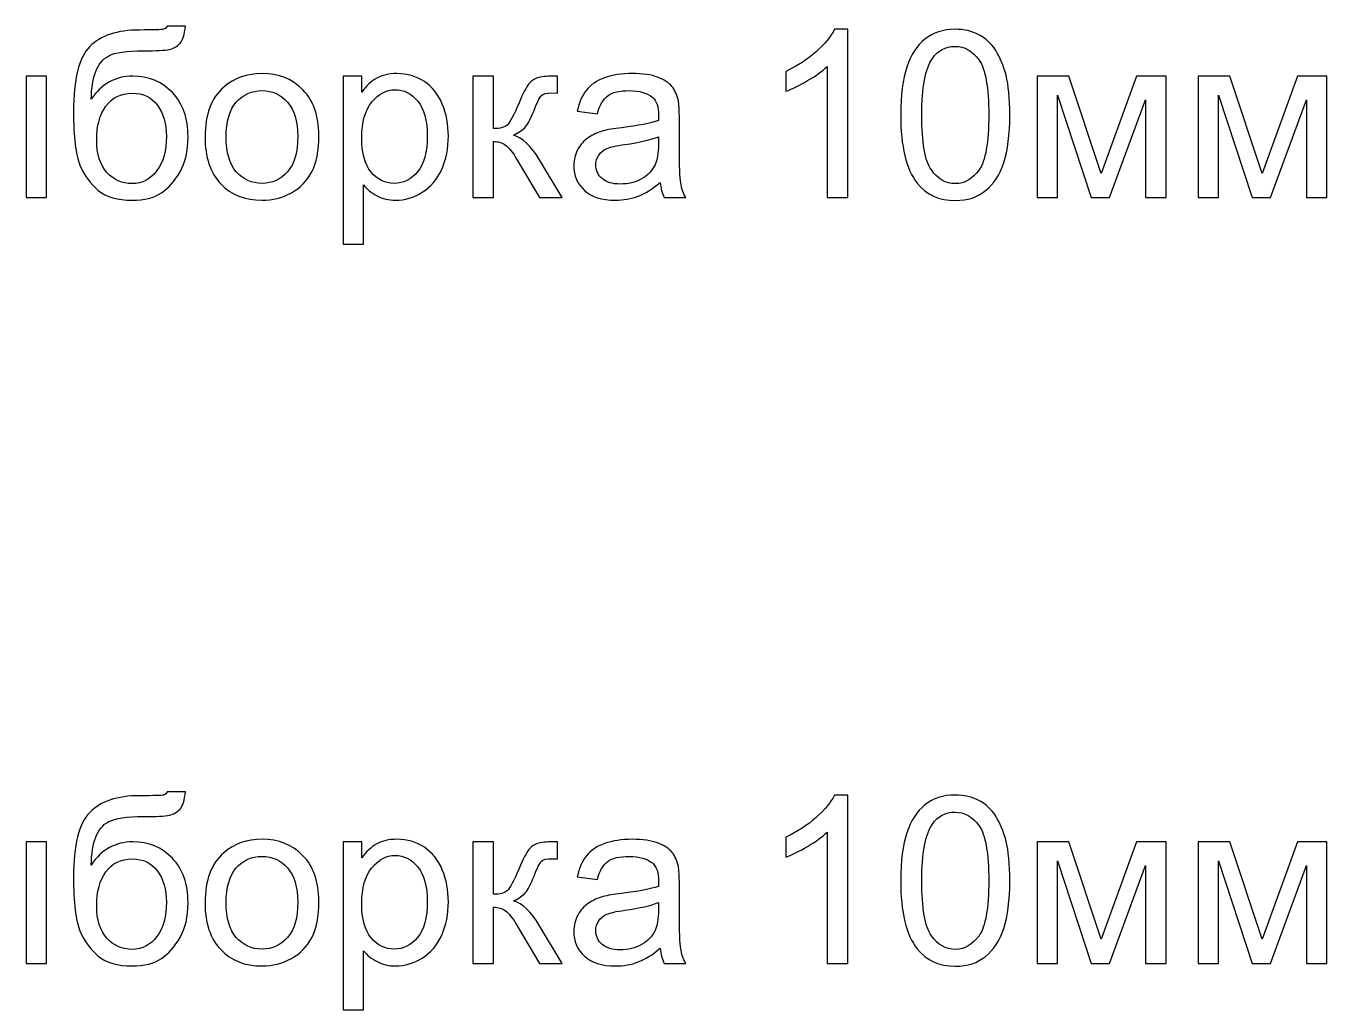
# Model space of a CAD drawing. Header units: centimetres. Extents: x -860 to -17, y -240 to 97.
# Drawn here: x -610.55 to -594.38, y -56.59 to -44.36 of the extents above; entities that cross this region are included whole.
import ezdxf

# ---------------------------------------------------------------- set-up
doc = ezdxf.new("R2010")
doc.units = ezdxf.units.CM
doc.header["$MEASUREMENT"] = 0
doc.layers.add('layer 1', color=7, linetype='Continuous')

msp = doc.modelspace()

# ---------------------------------------------------------------- linework, layer by layer
at = {"layer": 'layer 1', "color": 250}
for points, knots in [([(-608.79312, -44.36455), (-608.79312, -44.36455), (-608.56624, -44.36746), (-608.56624, -44.36746), (-608.56624, -44.36746), (-608.57642, -44.46878), (-608.5992, -44.53956), (-608.63362, -44.57932), (-608.63362, -44.57932), (-608.66804, -44.61907), (-608.71216, -44.64428), (-608.76646, -44.65591), (-608.76646, -44.65591), (-608.82075, -44.66706), (-608.92741, -44.67288), (-609.08593, -44.67288), (-609.08593, -44.67288), (-609.29633, -44.67288), (-609.43983, -44.69324), (-609.51643, -44.73396), (-609.51643, -44.73396), (-609.59254, -44.77469), (-609.6478, -44.83965), (-609.68125, -44.92885), (-609.68125, -44.92885), (-609.71471, -45.01854), (-609.73313, -45.13343), (-609.73701, -45.2745), (-609.73701, -45.2745), (-609.67253, -45.17852), (-609.59739, -45.10677), (-609.51109, -45.05877), (-609.51109, -45.05877), (-609.42529, -45.01078), (-609.32784, -44.98702), (-609.22022, -44.98702), (-609.22022, -44.98702), (-609.02243, -44.98702), (-608.85857, -45.05489), (-608.72864, -45.19064), (-608.72864, -45.19064), (-608.5992, -45.32638), (-608.53424, -45.51011), (-608.53424, -45.74233), (-608.53424, -45.74233), (-608.53424, -45.91831), (-608.56672, -46.06277), (-608.63217, -46.17524), (-608.63217, -46.17524), (-608.69762, -46.28772), (-608.77518, -46.37498), (-608.86487, -46.43655), (-608.86487, -46.43655), (-608.95407, -46.49811), (-609.07624, -46.52866), (-609.2304, -46.52866), (-609.2304, -46.52866), (-609.40977, -46.52866), (-609.54891, -46.48793), (-609.64829, -46.406), (-609.64829, -46.406), (-609.74767, -46.32407), (-609.82378, -46.21936), (-609.87711, -46.09186), (-609.87711, -46.09186), (-609.92995, -45.96436), (-609.95662, -45.74184), (-609.95662, -45.42527), (-609.95662, -45.42527), (-609.95662, -45.02726), (-609.88923, -44.75917), (-609.75494, -44.62101), (-609.75494, -44.62101), (-609.62066, -44.48284), (-609.41365, -44.414), (-609.13441, -44.414), (-609.13441, -44.414), (-608.96037, -44.414), (-608.86196, -44.41109), (-608.8382, -44.40528), (-608.8382, -44.40528), (-608.81493, -44.39946), (-608.79991, -44.38588), (-608.79312, -44.36455)], [0, 0, 0, 0, 0.04545455, 0.04545455, 0.04545455, 0.04545455, 0.09090909, 0.09090909, 0.09090909, 0.09090909, 0.13636364, 0.13636364, 0.13636364, 0.13636364, 0.18181818, 0.18181818, 0.18181818, 0.18181818, 0.22727273, 0.22727273, 0.22727273, 0.22727273, 0.27272727, 0.27272727, 0.27272727, 0.27272727, 0.31818182, 0.31818182, 0.31818182, 0.31818182, 0.36363636, 0.36363636, 0.36363636, 0.36363636, 0.40909091, 0.40909091, 0.40909091, 0.40909091, 0.45454545, 0.45454545, 0.45454545, 0.45454545, 0.5, 0.5, 0.5, 0.5, 0.54545455, 0.54545455, 0.54545455, 0.54545455, 0.59090909, 0.59090909, 0.59090909, 0.59090909, 0.63636364, 0.63636364, 0.63636364, 0.63636364, 0.68181818, 0.68181818, 0.68181818, 0.68181818, 0.72727273, 0.72727273, 0.72727273, 0.72727273, 0.77272727, 0.77272727, 0.77272727, 0.77272727, 0.81818182, 0.81818182, 0.81818182, 0.81818182, 0.86363636, 0.86363636, 0.86363636, 0.86363636, 0.90909091, 0.90909091, 0.90909091, 0.90909091, 1, 1, 1, 1]), ([(-600.33841, -46.49666), (-600.33841, -46.49666), (-600.59438, -46.49666), (-600.59438, -46.49666), (-600.59438, -46.49666), (-600.59438, -46.49666), (-600.59438, -44.8668), (-600.59438, -44.8668), (-600.59438, -44.8668), (-600.65595, -44.92594), (-600.73691, -44.9846), (-600.83677, -45.04326), (-600.83677, -45.04326), (-600.93664, -45.10192), (-601.02681, -45.14604), (-601.10632, -45.17512), (-601.10632, -45.17512), (-601.10632, -45.17512), (-601.10632, -44.92788), (-601.10632, -44.92788), (-601.10632, -44.92788), (-600.9633, -44.86098), (-600.83823, -44.77953), (-600.73109, -44.68355), (-600.73109, -44.68355), (-600.62395, -44.58804), (-600.54784, -44.49545), (-600.50324, -44.40528), (-600.50324, -44.40528), (-600.50324, -44.40528), (-600.33841, -44.40528), (-600.33841, -44.40528), (-600.33841, -44.40528), (-600.33841, -44.40528), (-600.33841, -46.49666), (-600.33841, -46.49666)], [0, 0, 0, 0, 0.1, 0.1, 0.1, 0.1, 0.2, 0.2, 0.2, 0.2, 0.3, 0.3, 0.3, 0.3, 0.4, 0.4, 0.4, 0.4, 0.5, 0.5, 0.5, 0.5, 0.6, 0.6, 0.6, 0.6, 0.7, 0.7, 0.7, 0.7, 0.8, 0.8, 0.8, 0.8, 1, 1, 1, 1]), ([(-599.68055, -45.46891), (-599.68055, -45.22312), (-599.65534, -45.02435), (-599.60493, -44.87407), (-599.60493, -44.87407), (-599.55402, -44.7233), (-599.47888, -44.60743), (-599.37901, -44.52647), (-599.37901, -44.52647), (-599.27963, -44.44551), (-599.15407, -44.40528), (-599.00282, -44.40528), (-599.00282, -44.40528), (-598.89131, -44.40528), (-598.79339, -44.42758), (-598.70855, -44.47266), (-598.70855, -44.47266), (-598.6242, -44.51775), (-598.55439, -44.58271), (-598.50009, -44.66755), (-598.50009, -44.66755), (-598.44579, -44.7519), (-598.40313, -44.85516), (-598.3721, -44.97684), (-598.3721, -44.97684), (-598.34059, -45.09853), (-598.32508, -45.26287), (-598.32508, -45.46891), (-598.32508, -45.46891), (-598.32508, -45.71324), (-598.35029, -45.91103), (-598.40022, -46.06132), (-598.40022, -46.06132), (-598.45016, -46.21209), (-598.5253, -46.32795), (-598.62517, -46.4094), (-598.62517, -46.4094), (-598.72455, -46.49084), (-598.85059, -46.53156), (-599.00282, -46.53156), (-599.00282, -46.53156), (-599.20303, -46.53156), (-599.36059, -46.4603), (-599.475, -46.31729), (-599.475, -46.31729), (-599.6122, -46.14276), (-599.68055, -45.86013), (-599.68055, -45.46891)], [0, 0, 0, 0, 0.07692308, 0.07692308, 0.07692308, 0.07692308, 0.15384615, 0.15384615, 0.15384615, 0.15384615, 0.23076923, 0.23076923, 0.23076923, 0.23076923, 0.30769231, 0.30769231, 0.30769231, 0.30769231, 0.38461538, 0.38461538, 0.38461538, 0.38461538, 0.46153846, 0.46153846, 0.46153846, 0.46153846, 0.53846154, 0.53846154, 0.53846154, 0.53846154, 0.61538462, 0.61538462, 0.61538462, 0.61538462, 0.69230769, 0.69230769, 0.69230769, 0.69230769, 0.76923077, 0.76923077, 0.76923077, 0.76923077, 0.84615385, 0.84615385, 0.84615385, 0.84615385, 1, 1, 1, 1]), ([(-599.41877, -45.46987), (-599.41877, -45.81262), (-599.37901, -46.04047), (-599.29902, -46.15294), (-599.29902, -46.15294), (-599.21903, -46.2659), (-599.12014, -46.32214), (-599.00282, -46.32214), (-599.00282, -46.32214), (-598.8855, -46.32214), (-598.7866, -46.26542), (-598.70661, -46.15246), (-598.70661, -46.15246), (-598.62662, -46.03902), (-598.58687, -45.81165), (-598.58687, -45.46987), (-598.58687, -45.46987), (-598.58687, -45.12713), (-598.62662, -44.89928), (-598.70661, -44.78681), (-598.70661, -44.78681), (-598.78612, -44.67385), (-598.88598, -44.61761), (-599.00573, -44.61761), (-599.00573, -44.61761), (-599.12304, -44.61761), (-599.21709, -44.66755), (-599.28739, -44.76693), (-599.28739, -44.76693), (-599.37514, -44.89346), (-599.41877, -45.1281), (-599.41877, -45.46987)], [0, 0, 0, 0, 0.11111111, 0.11111111, 0.11111111, 0.11111111, 0.22222222, 0.22222222, 0.22222222, 0.22222222, 0.33333333, 0.33333333, 0.33333333, 0.33333333, 0.44444444, 0.44444444, 0.44444444, 0.44444444, 0.55555556, 0.55555556, 0.55555556, 0.55555556, 0.66666667, 0.66666667, 0.66666667, 0.66666667, 0.77777778, 0.77777778, 0.77777778, 0.77777778, 1, 1, 1, 1]), ([(-610.54661, -44.98702), (-610.54661, -44.98702), (-610.29064, -44.98702), (-610.29064, -44.98702), (-610.29064, -44.98702), (-610.29064, -44.98702), (-610.29064, -46.49666), (-610.29064, -46.49666), (-610.29064, -46.49666), (-610.29064, -46.49666), (-610.54661, -46.49666), (-610.54661, -46.49666), (-610.54661, -46.49666), (-610.54661, -46.49666), (-610.54661, -44.98702), (-610.54661, -44.98702)], [0, 0, 0, 0, 0.2, 0.2, 0.2, 0.2, 0.4, 0.4, 0.4, 0.4, 0.6, 0.6, 0.6, 0.6, 1, 1, 1, 1]), ([(-608.32239, -45.74184), (-608.32239, -45.46309), (-608.24483, -45.25657), (-608.08921, -45.12228), (-608.08921, -45.12228), (-607.95977, -45.01078), (-607.80124, -44.95503), (-607.6146, -44.95503), (-607.6146, -44.95503), (-607.40759, -44.95503), (-607.23792, -45.0229), (-607.10605, -45.15864), (-607.10605, -45.15864), (-606.97468, -45.2939), (-606.90874, -45.48151), (-606.90874, -45.72051), (-606.90874, -45.72051), (-606.90874, -45.91443), (-606.93783, -46.06665), (-606.99601, -46.17767), (-606.99601, -46.17767), (-607.05418, -46.28869), (-607.13902, -46.37498), (-607.25052, -46.43655), (-607.25052, -46.43655), (-607.36154, -46.49811), (-607.48322, -46.52866), (-607.6146, -46.52866), (-607.6146, -46.52866), (-607.82597, -46.52866), (-607.99661, -46.46127), (-608.12702, -46.32601), (-608.12702, -46.32601), (-608.25743, -46.19076), (-608.32239, -45.99587), (-608.32239, -45.74184)], [0, 0, 0, 0, 0.1, 0.1, 0.1, 0.1, 0.2, 0.2, 0.2, 0.2, 0.3, 0.3, 0.3, 0.3, 0.4, 0.4, 0.4, 0.4, 0.5, 0.5, 0.5, 0.5, 0.6, 0.6, 0.6, 0.6, 0.7, 0.7, 0.7, 0.7, 0.8, 0.8, 0.8, 0.8, 1, 1, 1, 1]), ([(-606.60866, -47.0755), (-606.60866, -47.0755), (-606.60866, -44.98702), (-606.60866, -44.98702), (-606.60866, -44.98702), (-606.60866, -44.98702), (-606.37596, -44.98702), (-606.37596, -44.98702), (-606.37596, -44.98702), (-606.37596, -44.98702), (-606.37596, -45.1853), (-606.37596, -45.1853), (-606.37596, -45.1853), (-606.32118, -45.10871), (-606.25913, -45.05102), (-606.1898, -45.01272), (-606.1898, -45.01272), (-606.12096, -44.97442), (-606.0371, -44.95503), (-605.93868, -44.95503), (-605.93868, -44.95503), (-605.80973, -44.95503), (-605.69629, -44.98799), (-605.59788, -45.05441), (-605.59788, -45.05441), (-605.49946, -45.12034), (-605.42529, -45.21391), (-605.37487, -45.33413), (-605.37487, -45.33413), (-605.32494, -45.45485), (-605.29973, -45.58671), (-605.29973, -45.73069), (-605.29973, -45.73069), (-605.29973, -45.88437), (-605.32736, -46.02302), (-605.38263, -46.14664), (-605.38263, -46.14664), (-605.4379, -46.26978), (-605.51837, -46.36431), (-605.62405, -46.43024), (-605.62405, -46.43024), (-605.72925, -46.49569), (-605.84027, -46.52866), (-605.95662, -46.52866), (-605.95662, -46.52866), (-606.04194, -46.52866), (-606.11854, -46.51072), (-606.18593, -46.47484), (-606.18593, -46.47484), (-606.2538, -46.43897), (-606.30906, -46.39388), (-606.35269, -46.3391), (-606.35269, -46.3391), (-606.35269, -46.3391), (-606.35269, -47.0755), (-606.35269, -47.0755), (-606.35269, -47.0755), (-606.35269, -47.0755), (-606.60866, -47.0755), (-606.60866, -47.0755)], [0, 0, 0, 0, 0.0625, 0.0625, 0.0625, 0.0625, 0.125, 0.125, 0.125, 0.125, 0.1875, 0.1875, 0.1875, 0.1875, 0.25, 0.25, 0.25, 0.25, 0.3125, 0.3125, 0.3125, 0.3125, 0.375, 0.375, 0.375, 0.375, 0.4375, 0.4375, 0.4375, 0.4375, 0.5, 0.5, 0.5, 0.5, 0.5625, 0.5625, 0.5625, 0.5625, 0.625, 0.625, 0.625, 0.625, 0.6875, 0.6875, 0.6875, 0.6875, 0.75, 0.75, 0.75, 0.75, 0.8125, 0.8125, 0.8125, 0.8125, 0.875, 0.875, 0.875, 0.875, 1, 1, 1, 1]), ([(-604.99383, -44.98702), (-604.99383, -44.98702), (-604.73786, -44.98702), (-604.73786, -44.98702), (-604.73786, -44.98702), (-604.73786, -44.98702), (-604.73786, -45.63858), (-604.73786, -45.63858), (-604.73786, -45.63858), (-604.65642, -45.63858), (-604.59921, -45.62307), (-604.56625, -45.59156), (-604.56625, -45.59156), (-604.53377, -45.56053), (-604.48577, -45.46987), (-604.42178, -45.31911), (-604.42178, -45.31911), (-604.37136, -45.19985), (-604.33064, -45.12131), (-604.29961, -45.0835), (-604.29961, -45.0835), (-604.2681, -45.04568), (-604.23223, -45.01999), (-604.1915, -45.0069), (-604.1915, -45.0069), (-604.1503, -44.99381), (-604.08485, -44.98702), (-603.99516, -44.98702), (-603.99516, -44.98702), (-603.99516, -44.98702), (-603.94378, -44.98702), (-603.94378, -44.98702), (-603.94378, -44.98702), (-603.94378, -44.98702), (-603.94378, -45.19791), (-603.94378, -45.19791), (-603.94378, -45.19791), (-603.94378, -45.19791), (-604.01504, -45.19645), (-604.01504, -45.19645), (-604.01504, -45.19645), (-604.08243, -45.19645), (-604.12557, -45.20663), (-604.14448, -45.22651), (-604.14448, -45.22651), (-604.16436, -45.24736), (-604.1949, -45.30941), (-604.23562, -45.41267), (-604.23562, -45.41267), (-604.2744, -45.51157), (-604.30979, -45.57992), (-604.34227, -45.61774), (-604.34227, -45.61774), (-604.37427, -45.65555), (-604.4242, -45.68997), (-604.49159, -45.72148), (-604.49159, -45.72148), (-604.38154, -45.75105), (-604.27295, -45.85334), (-604.1663, -46.02884), (-604.1663, -46.02884), (-604.1663, -46.02884), (-603.8856, -46.49666), (-603.8856, -46.49666), (-603.8856, -46.49666), (-603.8856, -46.49666), (-604.16678, -46.49666), (-604.16678, -46.49666), (-604.16678, -46.49666), (-604.16678, -46.49666), (-604.4436, -46.03029), (-604.4436, -46.03029), (-604.4436, -46.03029), (-604.49935, -45.93576), (-604.54783, -45.8737), (-604.58903, -45.84365), (-604.58903, -45.84365), (-604.63072, -45.81359), (-604.68017, -45.79856), (-604.73786, -45.79856), (-604.73786, -45.79856), (-604.73786, -45.79856), (-604.73786, -46.49666), (-604.73786, -46.49666), (-604.73786, -46.49666), (-604.73786, -46.49666), (-604.99383, -46.49666), (-604.99383, -46.49666), (-604.99383, -46.49666), (-604.99383, -46.49666), (-604.99383, -44.98702), (-604.99383, -44.98702)], [0, 0, 0, 0, 0.04166667, 0.04166667, 0.04166667, 0.04166667, 0.08333333, 0.08333333, 0.08333333, 0.08333333, 0.125, 0.125, 0.125, 0.125, 0.16666667, 0.16666667, 0.16666667, 0.16666667, 0.20833333, 0.20833333, 0.20833333, 0.20833333, 0.25, 0.25, 0.25, 0.25, 0.29166667, 0.29166667, 0.29166667, 0.29166667, 0.33333333, 0.33333333, 0.33333333, 0.33333333, 0.375, 0.375, 0.375, 0.375, 0.41666667, 0.41666667, 0.41666667, 0.41666667, 0.45833333, 0.45833333, 0.45833333, 0.45833333, 0.5, 0.5, 0.5, 0.5, 0.54166667, 0.54166667, 0.54166667, 0.54166667, 0.58333333, 0.58333333, 0.58333333, 0.58333333, 0.625, 0.625, 0.625, 0.625, 0.66666667, 0.66666667, 0.66666667, 0.66666667, 0.70833333, 0.70833333, 0.70833333, 0.70833333, 0.75, 0.75, 0.75, 0.75, 0.79166667, 0.79166667, 0.79166667, 0.79166667, 0.83333333, 0.83333333, 0.83333333, 0.83333333, 0.875, 0.875, 0.875, 0.875, 0.91666667, 0.91666667, 0.91666667, 0.91666667, 1, 1, 1, 1]), ([(-602.6683, -46.30759), (-602.76332, -46.38855), (-602.85494, -46.44527), (-602.94269, -46.47872), (-602.94269, -46.47872), (-603.03044, -46.51217), (-603.12449, -46.52866), (-603.22532, -46.52866), (-603.22532, -46.52866), (-603.39112, -46.52866), (-603.51862, -46.48842), (-603.60782, -46.40746), (-603.60782, -46.40746), (-603.69702, -46.32698), (-603.74163, -46.22372), (-603.74163, -46.09816), (-603.74163, -46.09816), (-603.74163, -46.02447), (-603.72466, -45.95709), (-603.69121, -45.89601), (-603.69121, -45.89601), (-603.65727, -45.83492), (-603.61316, -45.78644), (-603.55886, -45.7496), (-603.55886, -45.7496), (-603.50408, -45.71275), (-603.44299, -45.68464), (-603.37464, -45.66573), (-603.37464, -45.66573), (-603.32422, -45.65264), (-603.24811, -45.64004), (-603.14679, -45.62743), (-603.14679, -45.62743), (-602.94027, -45.60319), (-602.78756, -45.57362), (-602.69012, -45.53968), (-602.69012, -45.53968), (-602.68915, -45.50478), (-602.68866, -45.48248), (-602.68866, -45.47327), (-602.68866, -45.47327), (-602.68866, -45.36952), (-602.7129, -45.29632), (-602.76138, -45.25366), (-602.76138, -45.25366), (-602.82683, -45.19597), (-602.92427, -45.16737), (-603.05322, -45.16737), (-603.05322, -45.16737), (-603.17394, -45.16737), (-603.26314, -45.1887), (-603.32034, -45.23087), (-603.32034, -45.23087), (-603.37803, -45.27305), (-603.42021, -45.34771), (-603.44784, -45.45533), (-603.44784, -45.45533), (-603.44784, -45.45533), (-603.69799, -45.42043), (-603.69799, -45.42043), (-603.69799, -45.42043), (-603.67521, -45.31329), (-603.63788, -45.22651), (-603.58552, -45.16058), (-603.58552, -45.16058), (-603.53317, -45.09465), (-603.45754, -45.04423), (-603.35864, -45.00835), (-603.35864, -45.00835), (-603.26023, -44.97296), (-603.14533, -44.95503), (-603.01541, -44.95503), (-603.01541, -44.95503), (-602.88646, -44.95503), (-602.78126, -44.97006), (-602.7003, -45.0006), (-602.7003, -45.0006), (-602.61982, -45.03114), (-602.56019, -45.06895), (-602.52238, -45.11501), (-602.52238, -45.11501), (-602.48456, -45.16106), (-602.4579, -45.21924), (-602.44239, -45.28953), (-602.44239, -45.28953), (-602.43415, -45.33316), (-602.42978, -45.4117), (-602.42978, -45.52466), (-602.42978, -45.52466), (-602.42978, -45.52466), (-602.42978, -45.86401), (-602.42978, -45.86401), (-602.42978, -45.86401), (-602.42978, -46.10107), (-602.42445, -46.25087), (-602.41379, -46.31438), (-602.41379, -46.31438), (-602.4036, -46.37789), (-602.38227, -46.43849), (-602.35125, -46.49666), (-602.35125, -46.49666), (-602.35125, -46.49666), (-602.61885, -46.49666), (-602.61885, -46.49666), (-602.61885, -46.49666), (-602.64455, -46.44285), (-602.66103, -46.37983), (-602.6683, -46.30759)], [0, 0, 0, 0, 0.03571429, 0.03571429, 0.03571429, 0.03571429, 0.07142857, 0.07142857, 0.07142857, 0.07142857, 0.10714286, 0.10714286, 0.10714286, 0.10714286, 0.14285714, 0.14285714, 0.14285714, 0.14285714, 0.17857143, 0.17857143, 0.17857143, 0.17857143, 0.21428571, 0.21428571, 0.21428571, 0.21428571, 0.25, 0.25, 0.25, 0.25, 0.28571429, 0.28571429, 0.28571429, 0.28571429, 0.32142857, 0.32142857, 0.32142857, 0.32142857, 0.35714286, 0.35714286, 0.35714286, 0.35714286, 0.39285714, 0.39285714, 0.39285714, 0.39285714, 0.42857143, 0.42857143, 0.42857143, 0.42857143, 0.46428571, 0.46428571, 0.46428571, 0.46428571, 0.5, 0.5, 0.5, 0.5, 0.53571429, 0.53571429, 0.53571429, 0.53571429, 0.57142857, 0.57142857, 0.57142857, 0.57142857, 0.60714286, 0.60714286, 0.60714286, 0.60714286, 0.64285714, 0.64285714, 0.64285714, 0.64285714, 0.67857143, 0.67857143, 0.67857143, 0.67857143, 0.71428571, 0.71428571, 0.71428571, 0.71428571, 0.75, 0.75, 0.75, 0.75, 0.78571429, 0.78571429, 0.78571429, 0.78571429, 0.82142857, 0.82142857, 0.82142857, 0.82142857, 0.85714286, 0.85714286, 0.85714286, 0.85714286, 0.89285714, 0.89285714, 0.89285714, 0.89285714, 0.92857143, 0.92857143, 0.92857143, 0.92857143, 1, 1, 1, 1]), ([(-597.98428, -44.98702), (-597.98428, -44.98702), (-597.59063, -44.98702), (-597.59063, -44.98702), (-597.59063, -44.98702), (-597.59063, -44.98702), (-597.19165, -46.19512), (-597.19165, -46.19512), (-597.19165, -46.19512), (-597.19165, -46.19512), (-596.75, -44.98702), (-596.75, -44.98702), (-596.75, -44.98702), (-596.75, -44.98702), (-596.38447, -44.98702), (-596.38447, -44.98702), (-596.38447, -44.98702), (-596.38447, -44.98702), (-596.38447, -46.49666), (-596.38447, -46.49666), (-596.38447, -46.49666), (-596.38447, -46.49666), (-596.64044, -46.49666), (-596.64044, -46.49666), (-596.64044, -46.49666), (-596.64044, -46.49666), (-596.64044, -45.28129), (-596.64044, -45.28129), (-596.64044, -45.28129), (-596.64044, -45.28129), (-597.08499, -46.49666), (-597.08499, -46.49666), (-597.08499, -46.49666), (-597.08499, -46.49666), (-597.31381, -46.49666), (-597.31381, -46.49666), (-597.31381, -46.49666), (-597.31381, -46.49666), (-597.73413, -45.22312), (-597.73413, -45.22312), (-597.73413, -45.22312), (-597.73413, -45.22312), (-597.73413, -46.49666), (-597.73413, -46.49666), (-597.73413, -46.49666), (-597.73413, -46.49666), (-597.98428, -46.49666), (-597.98428, -46.49666), (-597.98428, -46.49666), (-597.98428, -46.49666), (-597.98428, -44.98702), (-597.98428, -44.98702)], [0, 0, 0, 0, 0.07142857, 0.07142857, 0.07142857, 0.07142857, 0.14285714, 0.14285714, 0.14285714, 0.14285714, 0.21428571, 0.21428571, 0.21428571, 0.21428571, 0.28571429, 0.28571429, 0.28571429, 0.28571429, 0.35714286, 0.35714286, 0.35714286, 0.35714286, 0.42857143, 0.42857143, 0.42857143, 0.42857143, 0.5, 0.5, 0.5, 0.5, 0.57142857, 0.57142857, 0.57142857, 0.57142857, 0.64285714, 0.64285714, 0.64285714, 0.64285714, 0.71428571, 0.71428571, 0.71428571, 0.71428571, 0.78571429, 0.78571429, 0.78571429, 0.78571429, 0.85714286, 0.85714286, 0.85714286, 0.85714286, 1, 1, 1, 1]), ([(-595.98452, -44.98702), (-595.98452, -44.98702), (-595.59087, -44.98702), (-595.59087, -44.98702), (-595.59087, -44.98702), (-595.59087, -44.98702), (-595.19189, -46.19512), (-595.19189, -46.19512), (-595.19189, -46.19512), (-595.19189, -46.19512), (-594.75024, -44.98702), (-594.75024, -44.98702), (-594.75024, -44.98702), (-594.75024, -44.98702), (-594.38471, -44.98702), (-594.38471, -44.98702), (-594.38471, -44.98702), (-594.38471, -44.98702), (-594.38471, -46.49666), (-594.38471, -46.49666), (-594.38471, -46.49666), (-594.38471, -46.49666), (-594.64068, -46.49666), (-594.64068, -46.49666), (-594.64068, -46.49666), (-594.64068, -46.49666), (-594.64068, -45.28129), (-594.64068, -45.28129), (-594.64068, -45.28129), (-594.64068, -45.28129), (-595.08523, -46.49666), (-595.08523, -46.49666), (-595.08523, -46.49666), (-595.08523, -46.49666), (-595.31405, -46.49666), (-595.31405, -46.49666), (-595.31405, -46.49666), (-595.31405, -46.49666), (-595.73437, -45.22312), (-595.73437, -45.22312), (-595.73437, -45.22312), (-595.73437, -45.22312), (-595.73437, -46.49666), (-595.73437, -46.49666), (-595.73437, -46.49666), (-595.73437, -46.49666), (-595.98452, -46.49666), (-595.98452, -46.49666), (-595.98452, -46.49666), (-595.98452, -46.49666), (-595.98452, -44.98702), (-595.98452, -44.98702)], [0, 0, 0, 0, 0.07142857, 0.07142857, 0.07142857, 0.07142857, 0.14285714, 0.14285714, 0.14285714, 0.14285714, 0.21428571, 0.21428571, 0.21428571, 0.21428571, 0.28571429, 0.28571429, 0.28571429, 0.28571429, 0.35714286, 0.35714286, 0.35714286, 0.35714286, 0.42857143, 0.42857143, 0.42857143, 0.42857143, 0.5, 0.5, 0.5, 0.5, 0.57142857, 0.57142857, 0.57142857, 0.57142857, 0.64285714, 0.64285714, 0.64285714, 0.64285714, 0.71428571, 0.71428571, 0.71428571, 0.71428571, 0.78571429, 0.78571429, 0.78571429, 0.78571429, 0.85714286, 0.85714286, 0.85714286, 0.85714286, 1, 1, 1, 1]), ([(-608.80185, -45.73505), (-608.80185, -45.57847), (-608.83917, -45.45), (-608.91335, -45.34965), (-608.91335, -45.34965), (-608.98752, -45.2493), (-609.09223, -45.19936), (-609.22749, -45.19936), (-609.22749, -45.19936), (-609.36857, -45.19936), (-609.47716, -45.2522), (-609.55375, -45.35837), (-609.55375, -45.35837), (-609.63035, -45.46406), (-609.66865, -45.60513), (-609.66865, -45.78208), (-609.66865, -45.78208), (-609.66865, -45.9566), (-609.62647, -46.09041), (-609.54164, -46.183), (-609.54164, -46.183), (-609.45728, -46.2756), (-609.35257, -46.32214), (-609.22895, -46.32214), (-609.22895, -46.32214), (-609.10193, -46.32214), (-608.99916, -46.26832), (-608.92013, -46.16119), (-608.92013, -46.16119), (-608.84111, -46.05405), (-608.80185, -45.912), (-608.80185, -45.73505)], [0, 0, 0, 0, 0.11111111, 0.11111111, 0.11111111, 0.11111111, 0.22222222, 0.22222222, 0.22222222, 0.22222222, 0.33333333, 0.33333333, 0.33333333, 0.33333333, 0.44444444, 0.44444444, 0.44444444, 0.44444444, 0.55555556, 0.55555556, 0.55555556, 0.55555556, 0.66666667, 0.66666667, 0.66666667, 0.66666667, 0.77777778, 0.77777778, 0.77777778, 0.77777778, 1, 1, 1, 1]), ([(-608.0606, -45.74233), (-608.0606, -45.93527), (-608.01843, -46.07974), (-607.93407, -46.17524), (-607.93407, -46.17524), (-607.84924, -46.27123), (-607.74307, -46.31923), (-607.6146, -46.31923), (-607.6146, -46.31923), (-607.48758, -46.31923), (-607.3819, -46.27123), (-607.29706, -46.17476), (-607.29706, -46.17476), (-607.21271, -46.07829), (-607.17053, -45.93139), (-607.17053, -45.73409), (-607.17053, -45.73409), (-607.17053, -45.54793), (-607.21319, -45.40685), (-607.29803, -45.31135), (-607.29803, -45.31135), (-607.38287, -45.21536), (-607.48855, -45.16737), (-607.6146, -45.16737), (-607.6146, -45.16737), (-607.74307, -45.16737), (-607.84924, -45.21488), (-607.93407, -45.31038), (-607.93407, -45.31038), (-608.01843, -45.40588), (-608.0606, -45.54987), (-608.0606, -45.74233)], [0, 0, 0, 0, 0.11111111, 0.11111111, 0.11111111, 0.11111111, 0.22222222, 0.22222222, 0.22222222, 0.22222222, 0.33333333, 0.33333333, 0.33333333, 0.33333333, 0.44444444, 0.44444444, 0.44444444, 0.44444444, 0.55555556, 0.55555556, 0.55555556, 0.55555556, 0.66666667, 0.66666667, 0.66666667, 0.66666667, 0.77777778, 0.77777778, 0.77777778, 0.77777778, 1, 1, 1, 1]), ([(-606.37596, -45.75105), (-606.37596, -45.94448), (-606.3367, -46.0875), (-606.25864, -46.18009), (-606.25864, -46.18009), (-606.18011, -46.27269), (-606.08509, -46.31923), (-605.97359, -46.31923), (-605.97359, -46.31923), (-605.86015, -46.31923), (-605.76319, -46.27123), (-605.68271, -46.17524), (-605.68271, -46.17524), (-605.60175, -46.07926), (-605.56152, -45.93091), (-605.56152, -45.72972), (-605.56152, -45.72972), (-605.56152, -45.53775), (-605.60078, -45.39425), (-605.67981, -45.29874), (-605.67981, -45.29874), (-605.75883, -45.20324), (-605.85288, -45.15573), (-605.96244, -45.15573), (-605.96244, -45.15573), (-606.07103, -45.15573), (-606.16702, -45.20663), (-606.2504, -45.30795), (-606.2504, -45.30795), (-606.33427, -45.40976), (-606.37596, -45.55714), (-606.37596, -45.75105)], [0, 0, 0, 0, 0.11111111, 0.11111111, 0.11111111, 0.11111111, 0.22222222, 0.22222222, 0.22222222, 0.22222222, 0.33333333, 0.33333333, 0.33333333, 0.33333333, 0.44444444, 0.44444444, 0.44444444, 0.44444444, 0.55555556, 0.55555556, 0.55555556, 0.55555556, 0.66666667, 0.66666667, 0.66666667, 0.66666667, 0.77777778, 0.77777778, 0.77777778, 0.77777778, 1, 1, 1, 1]), ([(-602.68866, -45.74039), (-602.78174, -45.7782), (-602.92136, -45.8102), (-603.10752, -45.83638), (-603.10752, -45.83638), (-603.2132, -45.8514), (-603.28786, -45.86837), (-603.33149, -45.88728), (-603.33149, -45.88728), (-603.37512, -45.90619), (-603.40857, -45.93382), (-603.43233, -45.96969), (-603.43233, -45.96969), (-603.45608, -46.00605), (-603.4682, -46.04629), (-603.4682, -46.09089), (-603.4682, -46.09089), (-603.4682, -46.15828), (-603.44251, -46.215), (-603.39064, -46.26008), (-603.39064, -46.26008), (-603.33876, -46.30517), (-603.26314, -46.32795), (-603.16376, -46.32795), (-603.16376, -46.32795), (-603.06534, -46.32795), (-602.9776, -46.30662), (-602.90051, -46.26348), (-602.90051, -46.26348), (-602.82392, -46.22081), (-602.7672, -46.16215), (-602.73132, -46.08798), (-602.73132, -46.08798), (-602.70369, -46.03029), (-602.69012, -45.94545), (-602.69012, -45.83347), (-602.69012, -45.83347), (-602.69012, -45.83347), (-602.68866, -45.74039), (-602.68866, -45.74039)], [0, 0, 0, 0, 0.09090909, 0.09090909, 0.09090909, 0.09090909, 0.18181818, 0.18181818, 0.18181818, 0.18181818, 0.27272727, 0.27272727, 0.27272727, 0.27272727, 0.36363636, 0.36363636, 0.36363636, 0.36363636, 0.45454545, 0.45454545, 0.45454545, 0.45454545, 0.54545455, 0.54545455, 0.54545455, 0.54545455, 0.63636364, 0.63636364, 0.63636364, 0.63636364, 0.72727273, 0.72727273, 0.72727273, 0.72727273, 0.81818182, 0.81818182, 0.81818182, 0.81818182, 1, 1, 1, 1]), ([(-608.79312, -53.87706), (-608.79312, -53.87706), (-608.56624, -53.87997), (-608.56624, -53.87997), (-608.56624, -53.87997), (-608.57642, -53.98129), (-608.5992, -54.05207), (-608.63362, -54.09183), (-608.63362, -54.09183), (-608.66804, -54.13158), (-608.71216, -54.15679), (-608.76646, -54.16842), (-608.76646, -54.16842), (-608.82075, -54.17957), (-608.92741, -54.18539), (-609.08593, -54.18539), (-609.08593, -54.18539), (-609.29633, -54.18539), (-609.43983, -54.20575), (-609.51643, -54.24647), (-609.51643, -54.24647), (-609.59254, -54.2872), (-609.6478, -54.35216), (-609.68125, -54.44136), (-609.68125, -54.44136), (-609.71471, -54.53105), (-609.73313, -54.64594), (-609.73701, -54.78701), (-609.73701, -54.78701), (-609.67253, -54.69103), (-609.59739, -54.61928), (-609.51109, -54.57128), (-609.51109, -54.57128), (-609.42529, -54.52329), (-609.32784, -54.49953), (-609.22022, -54.49953), (-609.22022, -54.49953), (-609.02243, -54.49953), (-608.85857, -54.5674), (-608.72864, -54.70315), (-608.72864, -54.70315), (-608.5992, -54.83889), (-608.53424, -55.02262), (-608.53424, -55.25484), (-608.53424, -55.25484), (-608.53424, -55.43082), (-608.56672, -55.57528), (-608.63217, -55.68775), (-608.63217, -55.68775), (-608.69762, -55.80023), (-608.77518, -55.88749), (-608.86487, -55.94906), (-608.86487, -55.94906), (-608.95407, -56.01062), (-609.07624, -56.04117), (-609.2304, -56.04117), (-609.2304, -56.04117), (-609.40977, -56.04117), (-609.54891, -56.00044), (-609.64829, -55.91851), (-609.64829, -55.91851), (-609.74767, -55.83658), (-609.82378, -55.73187), (-609.87711, -55.60437), (-609.87711, -55.60437), (-609.92995, -55.47687), (-609.95662, -55.25435), (-609.95662, -54.93778), (-609.95662, -54.93778), (-609.95662, -54.53977), (-609.88923, -54.27168), (-609.75494, -54.13352), (-609.75494, -54.13352), (-609.62066, -53.99535), (-609.41365, -53.92651), (-609.13441, -53.92651), (-609.13441, -53.92651), (-608.96037, -53.92651), (-608.86196, -53.9236), (-608.8382, -53.91779), (-608.8382, -53.91779), (-608.81493, -53.91197), (-608.79991, -53.89839), (-608.79312, -53.87706)], [0, 0, 0, 0, 0.04545455, 0.04545455, 0.04545455, 0.04545455, 0.09090909, 0.09090909, 0.09090909, 0.09090909, 0.13636364, 0.13636364, 0.13636364, 0.13636364, 0.18181818, 0.18181818, 0.18181818, 0.18181818, 0.22727273, 0.22727273, 0.22727273, 0.22727273, 0.27272727, 0.27272727, 0.27272727, 0.27272727, 0.31818182, 0.31818182, 0.31818182, 0.31818182, 0.36363636, 0.36363636, 0.36363636, 0.36363636, 0.40909091, 0.40909091, 0.40909091, 0.40909091, 0.45454545, 0.45454545, 0.45454545, 0.45454545, 0.5, 0.5, 0.5, 0.5, 0.54545455, 0.54545455, 0.54545455, 0.54545455, 0.59090909, 0.59090909, 0.59090909, 0.59090909, 0.63636364, 0.63636364, 0.63636364, 0.63636364, 0.68181818, 0.68181818, 0.68181818, 0.68181818, 0.72727273, 0.72727273, 0.72727273, 0.72727273, 0.77272727, 0.77272727, 0.77272727, 0.77272727, 0.81818182, 0.81818182, 0.81818182, 0.81818182, 0.86363636, 0.86363636, 0.86363636, 0.86363636, 0.90909091, 0.90909091, 0.90909091, 0.90909091, 1, 1, 1, 1]), ([(-600.33841, -56.00917), (-600.33841, -56.00917), (-600.59438, -56.00917), (-600.59438, -56.00917), (-600.59438, -56.00917), (-600.59438, -56.00917), (-600.59438, -54.37931), (-600.59438, -54.37931), (-600.59438, -54.37931), (-600.65595, -54.43845), (-600.73691, -54.49711), (-600.83677, -54.55577), (-600.83677, -54.55577), (-600.93664, -54.61443), (-601.02681, -54.65855), (-601.10632, -54.68763), (-601.10632, -54.68763), (-601.10632, -54.68763), (-601.10632, -54.44039), (-601.10632, -54.44039), (-601.10632, -54.44039), (-600.9633, -54.37349), (-600.83823, -54.29204), (-600.73109, -54.19606), (-600.73109, -54.19606), (-600.62395, -54.10055), (-600.54784, -54.00796), (-600.50324, -53.91779), (-600.50324, -53.91779), (-600.50324, -53.91779), (-600.33841, -53.91779), (-600.33841, -53.91779), (-600.33841, -53.91779), (-600.33841, -53.91779), (-600.33841, -56.00917), (-600.33841, -56.00917)], [0, 0, 0, 0, 0.1, 0.1, 0.1, 0.1, 0.2, 0.2, 0.2, 0.2, 0.3, 0.3, 0.3, 0.3, 0.4, 0.4, 0.4, 0.4, 0.5, 0.5, 0.5, 0.5, 0.6, 0.6, 0.6, 0.6, 0.7, 0.7, 0.7, 0.7, 0.8, 0.8, 0.8, 0.8, 1, 1, 1, 1]), ([(-599.68055, -54.98142), (-599.68055, -54.73563), (-599.65534, -54.53686), (-599.60493, -54.38658), (-599.60493, -54.38658), (-599.55402, -54.23581), (-599.47888, -54.11994), (-599.37901, -54.03898), (-599.37901, -54.03898), (-599.27963, -53.95802), (-599.15407, -53.91779), (-599.00282, -53.91779), (-599.00282, -53.91779), (-598.89131, -53.91779), (-598.79339, -53.94009), (-598.70855, -53.98517), (-598.70855, -53.98517), (-598.6242, -54.03026), (-598.55439, -54.09522), (-598.50009, -54.18006), (-598.50009, -54.18006), (-598.44579, -54.26441), (-598.40313, -54.36767), (-598.3721, -54.48935), (-598.3721, -54.48935), (-598.34059, -54.61104), (-598.32508, -54.77538), (-598.32508, -54.98142), (-598.32508, -54.98142), (-598.32508, -55.22575), (-598.35029, -55.42354), (-598.40022, -55.57383), (-598.40022, -55.57383), (-598.45016, -55.7246), (-598.5253, -55.84046), (-598.62517, -55.92191), (-598.62517, -55.92191), (-598.72455, -56.00335), (-598.85059, -56.04407), (-599.00282, -56.04407), (-599.00282, -56.04407), (-599.20303, -56.04407), (-599.36059, -55.97281), (-599.475, -55.8298), (-599.475, -55.8298), (-599.6122, -55.65527), (-599.68055, -55.37264), (-599.68055, -54.98142)], [0, 0, 0, 0, 0.07692308, 0.07692308, 0.07692308, 0.07692308, 0.15384615, 0.15384615, 0.15384615, 0.15384615, 0.23076923, 0.23076923, 0.23076923, 0.23076923, 0.30769231, 0.30769231, 0.30769231, 0.30769231, 0.38461538, 0.38461538, 0.38461538, 0.38461538, 0.46153846, 0.46153846, 0.46153846, 0.46153846, 0.53846154, 0.53846154, 0.53846154, 0.53846154, 0.61538462, 0.61538462, 0.61538462, 0.61538462, 0.69230769, 0.69230769, 0.69230769, 0.69230769, 0.76923077, 0.76923077, 0.76923077, 0.76923077, 0.84615385, 0.84615385, 0.84615385, 0.84615385, 1, 1, 1, 1]), ([(-599.41877, -54.98238), (-599.41877, -55.32513), (-599.37901, -55.55298), (-599.29902, -55.66545), (-599.29902, -55.66545), (-599.21903, -55.77841), (-599.12014, -55.83465), (-599.00282, -55.83465), (-599.00282, -55.83465), (-598.8855, -55.83465), (-598.7866, -55.77793), (-598.70661, -55.66497), (-598.70661, -55.66497), (-598.62662, -55.55153), (-598.58687, -55.32416), (-598.58687, -54.98238), (-598.58687, -54.98238), (-598.58687, -54.63964), (-598.62662, -54.41179), (-598.70661, -54.29932), (-598.70661, -54.29932), (-598.78612, -54.18636), (-598.88598, -54.13012), (-599.00573, -54.13012), (-599.00573, -54.13012), (-599.12304, -54.13012), (-599.21709, -54.18006), (-599.28739, -54.27944), (-599.28739, -54.27944), (-599.37514, -54.40597), (-599.41877, -54.64061), (-599.41877, -54.98238)], [0, 0, 0, 0, 0.11111111, 0.11111111, 0.11111111, 0.11111111, 0.22222222, 0.22222222, 0.22222222, 0.22222222, 0.33333333, 0.33333333, 0.33333333, 0.33333333, 0.44444444, 0.44444444, 0.44444444, 0.44444444, 0.55555556, 0.55555556, 0.55555556, 0.55555556, 0.66666667, 0.66666667, 0.66666667, 0.66666667, 0.77777778, 0.77777778, 0.77777778, 0.77777778, 1, 1, 1, 1]), ([(-610.54661, -54.49953), (-610.54661, -54.49953), (-610.29064, -54.49953), (-610.29064, -54.49953), (-610.29064, -54.49953), (-610.29064, -54.49953), (-610.29064, -56.00917), (-610.29064, -56.00917), (-610.29064, -56.00917), (-610.29064, -56.00917), (-610.54661, -56.00917), (-610.54661, -56.00917), (-610.54661, -56.00917), (-610.54661, -56.00917), (-610.54661, -54.49953), (-610.54661, -54.49953)], [0, 0, 0, 0, 0.2, 0.2, 0.2, 0.2, 0.4, 0.4, 0.4, 0.4, 0.6, 0.6, 0.6, 0.6, 1, 1, 1, 1]), ([(-608.32239, -55.25435), (-608.32239, -54.9756), (-608.24483, -54.76908), (-608.08921, -54.63479), (-608.08921, -54.63479), (-607.95977, -54.52329), (-607.80124, -54.46754), (-607.6146, -54.46754), (-607.6146, -54.46754), (-607.40759, -54.46754), (-607.23792, -54.53541), (-607.10605, -54.67115), (-607.10605, -54.67115), (-606.97468, -54.80641), (-606.90874, -54.99402), (-606.90874, -55.23302), (-606.90874, -55.23302), (-606.90874, -55.42694), (-606.93783, -55.57916), (-606.99601, -55.69018), (-606.99601, -55.69018), (-607.05418, -55.8012), (-607.13902, -55.88749), (-607.25052, -55.94906), (-607.25052, -55.94906), (-607.36154, -56.01062), (-607.48322, -56.04117), (-607.6146, -56.04117), (-607.6146, -56.04117), (-607.82597, -56.04117), (-607.99661, -55.97378), (-608.12702, -55.83852), (-608.12702, -55.83852), (-608.25743, -55.70327), (-608.32239, -55.50838), (-608.32239, -55.25435)], [0, 0, 0, 0, 0.1, 0.1, 0.1, 0.1, 0.2, 0.2, 0.2, 0.2, 0.3, 0.3, 0.3, 0.3, 0.4, 0.4, 0.4, 0.4, 0.5, 0.5, 0.5, 0.5, 0.6, 0.6, 0.6, 0.6, 0.7, 0.7, 0.7, 0.7, 0.8, 0.8, 0.8, 0.8, 1, 1, 1, 1]), ([(-606.60866, -56.58801), (-606.60866, -56.58801), (-606.60866, -54.49953), (-606.60866, -54.49953), (-606.60866, -54.49953), (-606.60866, -54.49953), (-606.37596, -54.49953), (-606.37596, -54.49953), (-606.37596, -54.49953), (-606.37596, -54.49953), (-606.37596, -54.69781), (-606.37596, -54.69781), (-606.37596, -54.69781), (-606.32118, -54.62122), (-606.25913, -54.56353), (-606.1898, -54.52523), (-606.1898, -54.52523), (-606.12096, -54.48693), (-606.0371, -54.46754), (-605.93868, -54.46754), (-605.93868, -54.46754), (-605.80973, -54.46754), (-605.69629, -54.5005), (-605.59788, -54.56692), (-605.59788, -54.56692), (-605.49946, -54.63285), (-605.42529, -54.72642), (-605.37487, -54.84664), (-605.37487, -54.84664), (-605.32494, -54.96736), (-605.29973, -55.09922), (-605.29973, -55.2432), (-605.29973, -55.2432), (-605.29973, -55.39688), (-605.32736, -55.53553), (-605.38263, -55.65915), (-605.38263, -55.65915), (-605.4379, -55.78229), (-605.51837, -55.87682), (-605.62405, -55.94275), (-605.62405, -55.94275), (-605.72925, -56.0082), (-605.84027, -56.04117), (-605.95662, -56.04117), (-605.95662, -56.04117), (-606.04194, -56.04117), (-606.11854, -56.02323), (-606.18593, -55.98735), (-606.18593, -55.98735), (-606.2538, -55.95148), (-606.30906, -55.90639), (-606.35269, -55.85161), (-606.35269, -55.85161), (-606.35269, -55.85161), (-606.35269, -56.58801), (-606.35269, -56.58801), (-606.35269, -56.58801), (-606.35269, -56.58801), (-606.60866, -56.58801), (-606.60866, -56.58801)], [0, 0, 0, 0, 0.0625, 0.0625, 0.0625, 0.0625, 0.125, 0.125, 0.125, 0.125, 0.1875, 0.1875, 0.1875, 0.1875, 0.25, 0.25, 0.25, 0.25, 0.3125, 0.3125, 0.3125, 0.3125, 0.375, 0.375, 0.375, 0.375, 0.4375, 0.4375, 0.4375, 0.4375, 0.5, 0.5, 0.5, 0.5, 0.5625, 0.5625, 0.5625, 0.5625, 0.625, 0.625, 0.625, 0.625, 0.6875, 0.6875, 0.6875, 0.6875, 0.75, 0.75, 0.75, 0.75, 0.8125, 0.8125, 0.8125, 0.8125, 0.875, 0.875, 0.875, 0.875, 1, 1, 1, 1]), ([(-604.99383, -54.49953), (-604.99383, -54.49953), (-604.73786, -54.49953), (-604.73786, -54.49953), (-604.73786, -54.49953), (-604.73786, -54.49953), (-604.73786, -55.15109), (-604.73786, -55.15109), (-604.73786, -55.15109), (-604.65642, -55.15109), (-604.59921, -55.13558), (-604.56625, -55.10407), (-604.56625, -55.10407), (-604.53377, -55.07304), (-604.48577, -54.98238), (-604.42178, -54.83162), (-604.42178, -54.83162), (-604.37136, -54.71236), (-604.33064, -54.63382), (-604.29961, -54.59601), (-604.29961, -54.59601), (-604.2681, -54.55819), (-604.23223, -54.5325), (-604.1915, -54.51941), (-604.1915, -54.51941), (-604.1503, -54.50632), (-604.08485, -54.49953), (-603.99516, -54.49953), (-603.99516, -54.49953), (-603.99516, -54.49953), (-603.94378, -54.49953), (-603.94378, -54.49953), (-603.94378, -54.49953), (-603.94378, -54.49953), (-603.94378, -54.71042), (-603.94378, -54.71042), (-603.94378, -54.71042), (-603.94378, -54.71042), (-604.01504, -54.70896), (-604.01504, -54.70896), (-604.01504, -54.70896), (-604.08243, -54.70896), (-604.12557, -54.71914), (-604.14448, -54.73902), (-604.14448, -54.73902), (-604.16436, -54.75987), (-604.1949, -54.82192), (-604.23562, -54.92518), (-604.23562, -54.92518), (-604.2744, -55.02408), (-604.30979, -55.09243), (-604.34227, -55.13025), (-604.34227, -55.13025), (-604.37427, -55.16806), (-604.4242, -55.20248), (-604.49159, -55.23399), (-604.49159, -55.23399), (-604.38154, -55.26356), (-604.27295, -55.36585), (-604.1663, -55.54135), (-604.1663, -55.54135), (-604.1663, -55.54135), (-603.8856, -56.00917), (-603.8856, -56.00917), (-603.8856, -56.00917), (-603.8856, -56.00917), (-604.16678, -56.00917), (-604.16678, -56.00917), (-604.16678, -56.00917), (-604.16678, -56.00917), (-604.4436, -55.5428), (-604.4436, -55.5428), (-604.4436, -55.5428), (-604.49935, -55.44827), (-604.54783, -55.38621), (-604.58903, -55.35616), (-604.58903, -55.35616), (-604.63072, -55.3261), (-604.68017, -55.31107), (-604.73786, -55.31107), (-604.73786, -55.31107), (-604.73786, -55.31107), (-604.73786, -56.00917), (-604.73786, -56.00917), (-604.73786, -56.00917), (-604.73786, -56.00917), (-604.99383, -56.00917), (-604.99383, -56.00917), (-604.99383, -56.00917), (-604.99383, -56.00917), (-604.99383, -54.49953), (-604.99383, -54.49953)], [0, 0, 0, 0, 0.04166667, 0.04166667, 0.04166667, 0.04166667, 0.08333333, 0.08333333, 0.08333333, 0.08333333, 0.125, 0.125, 0.125, 0.125, 0.16666667, 0.16666667, 0.16666667, 0.16666667, 0.20833333, 0.20833333, 0.20833333, 0.20833333, 0.25, 0.25, 0.25, 0.25, 0.29166667, 0.29166667, 0.29166667, 0.29166667, 0.33333333, 0.33333333, 0.33333333, 0.33333333, 0.375, 0.375, 0.375, 0.375, 0.41666667, 0.41666667, 0.41666667, 0.41666667, 0.45833333, 0.45833333, 0.45833333, 0.45833333, 0.5, 0.5, 0.5, 0.5, 0.54166667, 0.54166667, 0.54166667, 0.54166667, 0.58333333, 0.58333333, 0.58333333, 0.58333333, 0.625, 0.625, 0.625, 0.625, 0.66666667, 0.66666667, 0.66666667, 0.66666667, 0.70833333, 0.70833333, 0.70833333, 0.70833333, 0.75, 0.75, 0.75, 0.75, 0.79166667, 0.79166667, 0.79166667, 0.79166667, 0.83333333, 0.83333333, 0.83333333, 0.83333333, 0.875, 0.875, 0.875, 0.875, 0.91666667, 0.91666667, 0.91666667, 0.91666667, 1, 1, 1, 1]), ([(-602.6683, -55.8201), (-602.76332, -55.90106), (-602.85494, -55.95778), (-602.94269, -55.99123), (-602.94269, -55.99123), (-603.03044, -56.02468), (-603.12449, -56.04117), (-603.22532, -56.04117), (-603.22532, -56.04117), (-603.39112, -56.04117), (-603.51862, -56.00093), (-603.60782, -55.91997), (-603.60782, -55.91997), (-603.69702, -55.83949), (-603.74163, -55.73623), (-603.74163, -55.61067), (-603.74163, -55.61067), (-603.74163, -55.53698), (-603.72466, -55.4696), (-603.69121, -55.40852), (-603.69121, -55.40852), (-603.65727, -55.34743), (-603.61316, -55.29895), (-603.55886, -55.26211), (-603.55886, -55.26211), (-603.50408, -55.22526), (-603.44299, -55.19715), (-603.37464, -55.17824), (-603.37464, -55.17824), (-603.32422, -55.16515), (-603.24811, -55.15255), (-603.14679, -55.13994), (-603.14679, -55.13994), (-602.94027, -55.1157), (-602.78756, -55.08613), (-602.69012, -55.05219), (-602.69012, -55.05219), (-602.68915, -55.01729), (-602.68866, -54.99499), (-602.68866, -54.98578), (-602.68866, -54.98578), (-602.68866, -54.88203), (-602.7129, -54.80883), (-602.76138, -54.76617), (-602.76138, -54.76617), (-602.82683, -54.70848), (-602.92427, -54.67988), (-603.05322, -54.67988), (-603.05322, -54.67988), (-603.17394, -54.67988), (-603.26314, -54.70121), (-603.32034, -54.74338), (-603.32034, -54.74338), (-603.37803, -54.78556), (-603.42021, -54.86022), (-603.44784, -54.96784), (-603.44784, -54.96784), (-603.44784, -54.96784), (-603.69799, -54.93294), (-603.69799, -54.93294), (-603.69799, -54.93294), (-603.67521, -54.8258), (-603.63788, -54.73902), (-603.58552, -54.67309), (-603.58552, -54.67309), (-603.53317, -54.60716), (-603.45754, -54.55674), (-603.35864, -54.52086), (-603.35864, -54.52086), (-603.26023, -54.48547), (-603.14533, -54.46754), (-603.01541, -54.46754), (-603.01541, -54.46754), (-602.88646, -54.46754), (-602.78126, -54.48257), (-602.7003, -54.51311), (-602.7003, -54.51311), (-602.61982, -54.54365), (-602.56019, -54.58146), (-602.52238, -54.62752), (-602.52238, -54.62752), (-602.48456, -54.67357), (-602.4579, -54.73175), (-602.44239, -54.80204), (-602.44239, -54.80204), (-602.43415, -54.84567), (-602.42978, -54.92421), (-602.42978, -55.03717), (-602.42978, -55.03717), (-602.42978, -55.03717), (-602.42978, -55.37652), (-602.42978, -55.37652), (-602.42978, -55.37652), (-602.42978, -55.61358), (-602.42445, -55.76338), (-602.41379, -55.82689), (-602.41379, -55.82689), (-602.4036, -55.8904), (-602.38227, -55.951), (-602.35125, -56.00917), (-602.35125, -56.00917), (-602.35125, -56.00917), (-602.61885, -56.00917), (-602.61885, -56.00917), (-602.61885, -56.00917), (-602.64455, -55.95536), (-602.66103, -55.89234), (-602.6683, -55.8201)], [0, 0, 0, 0, 0.03571429, 0.03571429, 0.03571429, 0.03571429, 0.07142857, 0.07142857, 0.07142857, 0.07142857, 0.10714286, 0.10714286, 0.10714286, 0.10714286, 0.14285714, 0.14285714, 0.14285714, 0.14285714, 0.17857143, 0.17857143, 0.17857143, 0.17857143, 0.21428571, 0.21428571, 0.21428571, 0.21428571, 0.25, 0.25, 0.25, 0.25, 0.28571429, 0.28571429, 0.28571429, 0.28571429, 0.32142857, 0.32142857, 0.32142857, 0.32142857, 0.35714286, 0.35714286, 0.35714286, 0.35714286, 0.39285714, 0.39285714, 0.39285714, 0.39285714, 0.42857143, 0.42857143, 0.42857143, 0.42857143, 0.46428571, 0.46428571, 0.46428571, 0.46428571, 0.5, 0.5, 0.5, 0.5, 0.53571429, 0.53571429, 0.53571429, 0.53571429, 0.57142857, 0.57142857, 0.57142857, 0.57142857, 0.60714286, 0.60714286, 0.60714286, 0.60714286, 0.64285714, 0.64285714, 0.64285714, 0.64285714, 0.67857143, 0.67857143, 0.67857143, 0.67857143, 0.71428571, 0.71428571, 0.71428571, 0.71428571, 0.75, 0.75, 0.75, 0.75, 0.78571429, 0.78571429, 0.78571429, 0.78571429, 0.82142857, 0.82142857, 0.82142857, 0.82142857, 0.85714286, 0.85714286, 0.85714286, 0.85714286, 0.89285714, 0.89285714, 0.89285714, 0.89285714, 0.92857143, 0.92857143, 0.92857143, 0.92857143, 1, 1, 1, 1]), ([(-597.98428, -54.49953), (-597.98428, -54.49953), (-597.59063, -54.49953), (-597.59063, -54.49953), (-597.59063, -54.49953), (-597.59063, -54.49953), (-597.19165, -55.70763), (-597.19165, -55.70763), (-597.19165, -55.70763), (-597.19165, -55.70763), (-596.75, -54.49953), (-596.75, -54.49953), (-596.75, -54.49953), (-596.75, -54.49953), (-596.38447, -54.49953), (-596.38447, -54.49953), (-596.38447, -54.49953), (-596.38447, -54.49953), (-596.38447, -56.00917), (-596.38447, -56.00917), (-596.38447, -56.00917), (-596.38447, -56.00917), (-596.64044, -56.00917), (-596.64044, -56.00917), (-596.64044, -56.00917), (-596.64044, -56.00917), (-596.64044, -54.7938), (-596.64044, -54.7938), (-596.64044, -54.7938), (-596.64044, -54.7938), (-597.08499, -56.00917), (-597.08499, -56.00917), (-597.08499, -56.00917), (-597.08499, -56.00917), (-597.31381, -56.00917), (-597.31381, -56.00917), (-597.31381, -56.00917), (-597.31381, -56.00917), (-597.73413, -54.73563), (-597.73413, -54.73563), (-597.73413, -54.73563), (-597.73413, -54.73563), (-597.73413, -56.00917), (-597.73413, -56.00917), (-597.73413, -56.00917), (-597.73413, -56.00917), (-597.98428, -56.00917), (-597.98428, -56.00917), (-597.98428, -56.00917), (-597.98428, -56.00917), (-597.98428, -54.49953), (-597.98428, -54.49953)], [0, 0, 0, 0, 0.07142857, 0.07142857, 0.07142857, 0.07142857, 0.14285714, 0.14285714, 0.14285714, 0.14285714, 0.21428571, 0.21428571, 0.21428571, 0.21428571, 0.28571429, 0.28571429, 0.28571429, 0.28571429, 0.35714286, 0.35714286, 0.35714286, 0.35714286, 0.42857143, 0.42857143, 0.42857143, 0.42857143, 0.5, 0.5, 0.5, 0.5, 0.57142857, 0.57142857, 0.57142857, 0.57142857, 0.64285714, 0.64285714, 0.64285714, 0.64285714, 0.71428571, 0.71428571, 0.71428571, 0.71428571, 0.78571429, 0.78571429, 0.78571429, 0.78571429, 0.85714286, 0.85714286, 0.85714286, 0.85714286, 1, 1, 1, 1]), ([(-595.98452, -54.49953), (-595.98452, -54.49953), (-595.59087, -54.49953), (-595.59087, -54.49953), (-595.59087, -54.49953), (-595.59087, -54.49953), (-595.19189, -55.70763), (-595.19189, -55.70763), (-595.19189, -55.70763), (-595.19189, -55.70763), (-594.75024, -54.49953), (-594.75024, -54.49953), (-594.75024, -54.49953), (-594.75024, -54.49953), (-594.38471, -54.49953), (-594.38471, -54.49953), (-594.38471, -54.49953), (-594.38471, -54.49953), (-594.38471, -56.00917), (-594.38471, -56.00917), (-594.38471, -56.00917), (-594.38471, -56.00917), (-594.64068, -56.00917), (-594.64068, -56.00917), (-594.64068, -56.00917), (-594.64068, -56.00917), (-594.64068, -54.7938), (-594.64068, -54.7938), (-594.64068, -54.7938), (-594.64068, -54.7938), (-595.08523, -56.00917), (-595.08523, -56.00917), (-595.08523, -56.00917), (-595.08523, -56.00917), (-595.31405, -56.00917), (-595.31405, -56.00917), (-595.31405, -56.00917), (-595.31405, -56.00917), (-595.73437, -54.73563), (-595.73437, -54.73563), (-595.73437, -54.73563), (-595.73437, -54.73563), (-595.73437, -56.00917), (-595.73437, -56.00917), (-595.73437, -56.00917), (-595.73437, -56.00917), (-595.98452, -56.00917), (-595.98452, -56.00917), (-595.98452, -56.00917), (-595.98452, -56.00917), (-595.98452, -54.49953), (-595.98452, -54.49953)], [0, 0, 0, 0, 0.07142857, 0.07142857, 0.07142857, 0.07142857, 0.14285714, 0.14285714, 0.14285714, 0.14285714, 0.21428571, 0.21428571, 0.21428571, 0.21428571, 0.28571429, 0.28571429, 0.28571429, 0.28571429, 0.35714286, 0.35714286, 0.35714286, 0.35714286, 0.42857143, 0.42857143, 0.42857143, 0.42857143, 0.5, 0.5, 0.5, 0.5, 0.57142857, 0.57142857, 0.57142857, 0.57142857, 0.64285714, 0.64285714, 0.64285714, 0.64285714, 0.71428571, 0.71428571, 0.71428571, 0.71428571, 0.78571429, 0.78571429, 0.78571429, 0.78571429, 0.85714286, 0.85714286, 0.85714286, 0.85714286, 1, 1, 1, 1]), ([(-608.80185, -55.24756), (-608.80185, -55.09098), (-608.83917, -54.96251), (-608.91335, -54.86216), (-608.91335, -54.86216), (-608.98752, -54.76181), (-609.09223, -54.71187), (-609.22749, -54.71187), (-609.22749, -54.71187), (-609.36857, -54.71187), (-609.47716, -54.76471), (-609.55375, -54.87088), (-609.55375, -54.87088), (-609.63035, -54.97657), (-609.66865, -55.11764), (-609.66865, -55.29459), (-609.66865, -55.29459), (-609.66865, -55.46911), (-609.62647, -55.60292), (-609.54164, -55.69551), (-609.54164, -55.69551), (-609.45728, -55.78811), (-609.35257, -55.83465), (-609.22895, -55.83465), (-609.22895, -55.83465), (-609.10193, -55.83465), (-608.99916, -55.78083), (-608.92013, -55.6737), (-608.92013, -55.6737), (-608.84111, -55.56656), (-608.80185, -55.42451), (-608.80185, -55.24756)], [0, 0, 0, 0, 0.11111111, 0.11111111, 0.11111111, 0.11111111, 0.22222222, 0.22222222, 0.22222222, 0.22222222, 0.33333333, 0.33333333, 0.33333333, 0.33333333, 0.44444444, 0.44444444, 0.44444444, 0.44444444, 0.55555556, 0.55555556, 0.55555556, 0.55555556, 0.66666667, 0.66666667, 0.66666667, 0.66666667, 0.77777778, 0.77777778, 0.77777778, 0.77777778, 1, 1, 1, 1]), ([(-608.0606, -55.25484), (-608.0606, -55.44778), (-608.01843, -55.59225), (-607.93407, -55.68775), (-607.93407, -55.68775), (-607.84924, -55.78374), (-607.74307, -55.83174), (-607.6146, -55.83174), (-607.6146, -55.83174), (-607.48758, -55.83174), (-607.3819, -55.78374), (-607.29706, -55.68727), (-607.29706, -55.68727), (-607.21271, -55.5908), (-607.17053, -55.4439), (-607.17053, -55.2466), (-607.17053, -55.2466), (-607.17053, -55.06044), (-607.21319, -54.91936), (-607.29803, -54.82386), (-607.29803, -54.82386), (-607.38287, -54.72787), (-607.48855, -54.67988), (-607.6146, -54.67988), (-607.6146, -54.67988), (-607.74307, -54.67988), (-607.84924, -54.72739), (-607.93407, -54.82289), (-607.93407, -54.82289), (-608.01843, -54.91839), (-608.0606, -55.06238), (-608.0606, -55.25484)], [0, 0, 0, 0, 0.11111111, 0.11111111, 0.11111111, 0.11111111, 0.22222222, 0.22222222, 0.22222222, 0.22222222, 0.33333333, 0.33333333, 0.33333333, 0.33333333, 0.44444444, 0.44444444, 0.44444444, 0.44444444, 0.55555556, 0.55555556, 0.55555556, 0.55555556, 0.66666667, 0.66666667, 0.66666667, 0.66666667, 0.77777778, 0.77777778, 0.77777778, 0.77777778, 1, 1, 1, 1]), ([(-606.37596, -55.26356), (-606.37596, -55.45699), (-606.3367, -55.60001), (-606.25864, -55.6926), (-606.25864, -55.6926), (-606.18011, -55.7852), (-606.08509, -55.83174), (-605.97359, -55.83174), (-605.97359, -55.83174), (-605.86015, -55.83174), (-605.76319, -55.78374), (-605.68271, -55.68775), (-605.68271, -55.68775), (-605.60175, -55.59177), (-605.56152, -55.44342), (-605.56152, -55.24223), (-605.56152, -55.24223), (-605.56152, -55.05026), (-605.60078, -54.90676), (-605.67981, -54.81125), (-605.67981, -54.81125), (-605.75883, -54.71575), (-605.85288, -54.66824), (-605.96244, -54.66824), (-605.96244, -54.66824), (-606.07103, -54.66824), (-606.16702, -54.71914), (-606.2504, -54.82046), (-606.2504, -54.82046), (-606.33427, -54.92227), (-606.37596, -55.06965), (-606.37596, -55.26356)], [0, 0, 0, 0, 0.11111111, 0.11111111, 0.11111111, 0.11111111, 0.22222222, 0.22222222, 0.22222222, 0.22222222, 0.33333333, 0.33333333, 0.33333333, 0.33333333, 0.44444444, 0.44444444, 0.44444444, 0.44444444, 0.55555556, 0.55555556, 0.55555556, 0.55555556, 0.66666667, 0.66666667, 0.66666667, 0.66666667, 0.77777778, 0.77777778, 0.77777778, 0.77777778, 1, 1, 1, 1]), ([(-602.68866, -55.2529), (-602.78174, -55.29071), (-602.92136, -55.32271), (-603.10752, -55.34889), (-603.10752, -55.34889), (-603.2132, -55.36391), (-603.28786, -55.38088), (-603.33149, -55.39979), (-603.33149, -55.39979), (-603.37512, -55.4187), (-603.40857, -55.44633), (-603.43233, -55.4822), (-603.43233, -55.4822), (-603.45608, -55.51856), (-603.4682, -55.5588), (-603.4682, -55.6034), (-603.4682, -55.6034), (-603.4682, -55.67079), (-603.44251, -55.72751), (-603.39064, -55.77259), (-603.39064, -55.77259), (-603.33876, -55.81768), (-603.26314, -55.84046), (-603.16376, -55.84046), (-603.16376, -55.84046), (-603.06534, -55.84046), (-602.9776, -55.81913), (-602.90051, -55.77599), (-602.90051, -55.77599), (-602.82392, -55.73332), (-602.7672, -55.67466), (-602.73132, -55.60049), (-602.73132, -55.60049), (-602.70369, -55.5428), (-602.69012, -55.45796), (-602.69012, -55.34598), (-602.69012, -55.34598), (-602.69012, -55.34598), (-602.68866, -55.2529), (-602.68866, -55.2529)], [0, 0, 0, 0, 0.09090909, 0.09090909, 0.09090909, 0.09090909, 0.18181818, 0.18181818, 0.18181818, 0.18181818, 0.27272727, 0.27272727, 0.27272727, 0.27272727, 0.36363636, 0.36363636, 0.36363636, 0.36363636, 0.45454545, 0.45454545, 0.45454545, 0.45454545, 0.54545455, 0.54545455, 0.54545455, 0.54545455, 0.63636364, 0.63636364, 0.63636364, 0.63636364, 0.72727273, 0.72727273, 0.72727273, 0.72727273, 0.81818182, 0.81818182, 0.81818182, 0.81818182, 1, 1, 1, 1])]:
    msp.add_open_spline(points, degree=3, knots=knots, dxfattribs=at)

doc.saveas('drawing.dxf')
